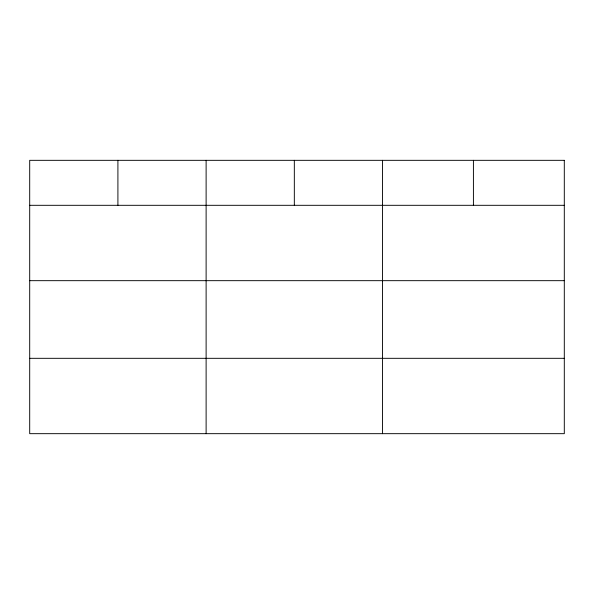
<?xml version="1.0" encoding="UTF-8"?>
<svg xmlns="http://www.w3.org/2000/svg" width="594" height="594" viewBox="0 0 594 594"><rect width="100%" height="100%" fill="white"/><g stroke="black" fill="none" stroke-linecap="round" stroke-linejoin="round"><path stroke-width="0.89" d="M29.7 205.309L564.3 205.309M29.7 280.672L564.3 280.672M29.7 358.316L564.3 358.316M473.418 160.328L473.418 205.309M382.536 160.328L382.536 433.672M294.327 160.328L294.327 205.309M206.118 160.328L206.118 433.672M117.909 160.328L117.909 205.309M564.3 160.328L29.7 160.328L29.7 433.672L564.3 433.672L564.3 160.328"/></g></svg>
